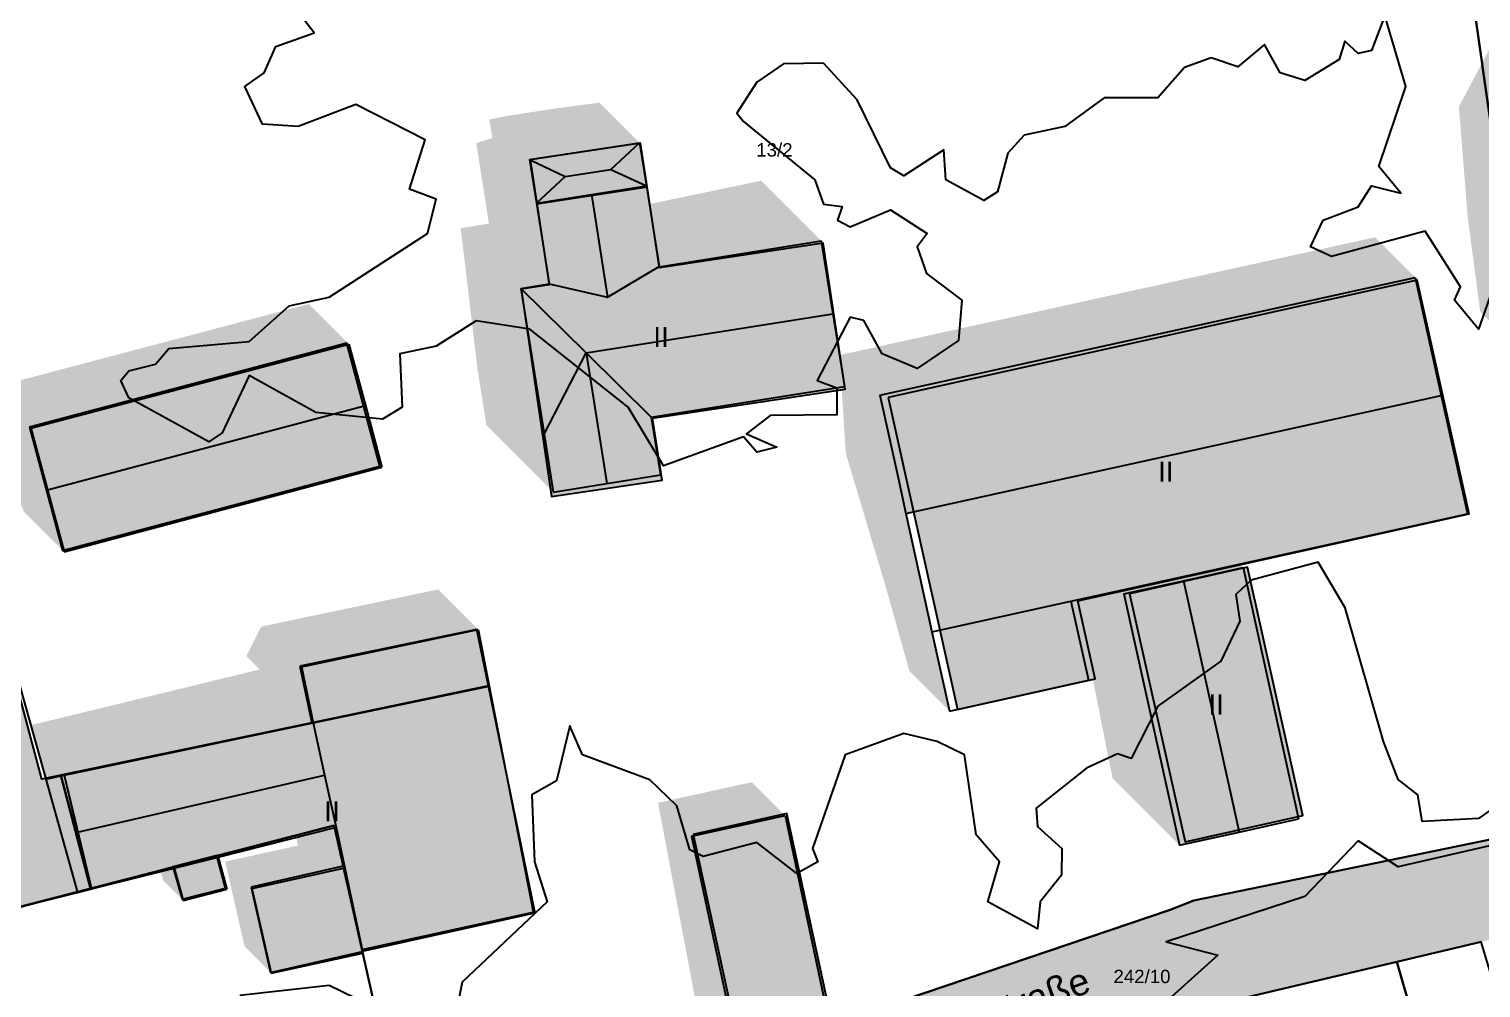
# Model space of a CAD drawing. Header units: millimetres. Extents: x 238 to 3518, y -74 to 2735.
# Drawn here: x 1818 to 1926.7, y 1583.8 to 1655.5 of the extents above; entities that cross this region are included whole.
import ezdxf
from ezdxf.enums import TextEntityAlignment as Align

# ---------------------------------------------------------------- set-up
doc = ezdxf.new("R2010")
doc.units = ezdxf.units.MM
for name, color, linetype in [('LP_Flurstueck_bez', 7, 'Continuous'), ('LP_Flurstuecke', 8, 'Continuous'), ('LP_Gebaeude_Dachaufsicht', 9, 'Continuous'), ('LP_Gebaeude_Dachschatten', 253, 'Continuous'), ('LP_Gebaeude_F', 254, 'Continuous'), ('LP_Gebaeude_Geschosszahl', 7, 'Continuous'), ('LP_Gebaeude_Schatten', 7, 'Continuous'), ('LP_Gebaeude_U', 7, 'Continuous'), ('LP_Topographie_Hoehenlinien', 8, 'Continuous'), ('LP_Verkehr_Strassen', 9, 'Continuous'), ('LP_Verkehr_Strassennamen', 7, 'Continuous')]:
    doc.layers.add(name, color=color, linetype=linetype)
doc.styles.get("Standard").update_dxf_attribs({"font": 'arial.ttf'})

msp = doc.modelspace()

# ---------------------------------------------------------------- hatches: boundary and pattern name
at = {"layer": 'LP_Gebaeude_Dachschatten'}
for points in [[(1863.72, 1647), (1855.48, 1645.74), (1858.15, 1644.48), (1861.56, 1645.01)], [(1855.48, 1645.74), (1856, 1642.47), (1858.15, 1644.48)], [(1861.33, 1635.45), (1860.12, 1643.12), (1856, 1642.47), (1856.95, 1636.45), (1856.95, 1636.44)], [(1877.32, 1639.66), (1865.19, 1637.73), (1865.19, 1637.74), (1861.33, 1635.46), (1856.95, 1636.44), (1856.95, 1636.45), (1854.84, 1636.11), (1859.72, 1631.29), (1878.19, 1634.21)], [(1859.72, 1631.29), (1854.84, 1636.11), (1856.58, 1625.19)], [(1923.7, 1628.09), (1921.75, 1636.93), (1881.7, 1628.12), (1882.99, 1622.28), (1883.65, 1619.27)], [(1841.98, 1631.94), (1818.18, 1625.65), (1819.42, 1621.03), (1843.21, 1627.34)], [(1859.72, 1631.29), (1856.58, 1625.19), (1857.26, 1620.87), (1861.28, 1621.51)], [(1899.96, 1613.25), (1904.11, 1594.45), (1908.57, 1595.44), (1904.42, 1614.24)], [(1852.48, 1606.36), (1851.65, 1610.59), (1838.42, 1607.81), (1839.3, 1603.6)], [(1840.16, 1599.69), (1839.3, 1603.6), (1820.66, 1599.69), (1821.68, 1595.44)]]:
    msp.add_hatch(color=253, dxfattribs=at).paths.add_polyline_path(points)
at = {"layer": 'LP_Gebaeude_F'}
for points in [[(1855.53, 1645.71), (1856.03, 1642.44), (1864.3, 1643.7), (1863.8, 1646.97)], [(1854.86, 1636.06), (1857.12, 1620.55), (1865.4, 1621.75), (1864.7, 1626.4), (1879.11, 1628.58), (1877.46, 1639.5), (1865.22, 1637.64), (1864.3, 1643.7), (1856.03, 1642.44), (1856.95, 1636.36)], [(1882.33, 1627.95), (1883.6, 1622.2), (1887.52, 1604.6), (1897.8, 1606.89), (1896.5, 1612.73), (1900.31, 1613.58), (1925.78, 1619.25), (1921.89, 1636.72)], [(1818.07, 1625.73), (1820.54, 1616.49), (1844.28, 1622.82), (1841.82, 1632)], [(1799.54, 1622.94), (1808.88, 1587.61), (1822.63, 1591.23), (1820.41, 1599.7), (1819, 1599.4), (1811.85, 1626.21)], [(1900.37, 1613.27), (1904.53, 1594.71), (1913.35, 1596.68), (1909.2, 1615.25)], [(1838.31, 1607.84), (1839.19, 1603.62), (1852.41, 1606.38), (1851.55, 1610.58)], [(1820.41, 1599.7), (1822.63, 1591.23), (1828.8, 1592.84), (1832.09, 1593.69), (1840.87, 1595.93), (1840.95, 1595.95), (1842.96, 1586.66), (1855.88, 1589.47), (1852.41, 1606.38), (1839.19, 1603.62)], [(1867.73, 1595.25), (1871.16, 1579.51), (1878.13, 1581.11), (1874.75, 1596.82)], [(1828.8, 1592.84), (1829.51, 1590.41), (1832.73, 1591.24), (1832.09, 1593.69)], [(1834.66, 1591.32), (1836.12, 1584.94), (1843, 1586.51), (1842.96, 1586.66), (1841.54, 1592.9)]]:
    msp.add_hatch(color=254, dxfattribs=at).paths.add_polyline_path(points)
at = {"layer": 'LP_Gebaeude_Schatten'}
for points in [[(1927.93, 1655.18), (1939.34, 1652.17), (1942.34, 1649.17), (1934.93, 1648.18), (1927.52, 1647.19), (1928.68, 1638.46), (1929.62, 1631.37), (1926.62, 1634.37), (1925.68, 1641.46), (1925.02, 1649.69), (1927.93, 1655.18)], [(1851.58, 1630.19), (1850.34, 1640.61), (1852.45, 1640.95), (1851.5, 1646.97), (1852.7, 1647.35), (1852.48, 1648.74), (1853.65, 1648.98), (1857.06, 1649.51), (1860.72, 1650), (1863.72, 1647), (1855.48, 1645.74), (1856, 1642.47), (1856.95, 1636.45), (1854.84, 1636.11), (1856.58, 1625.19), (1857.26, 1620.87), (1852.26, 1625.87), (1851.58, 1630.19)], [(1856, 1642.47), (1864.23, 1643.77), (1860.12, 1643.12), (1856, 1642.47)], [(1872.82, 1644.16), (1872.82, 1644.16), (1877.32, 1639.66), (1865.19, 1637.73), (1865.19, 1637.74), (1864.45, 1642.41), (1872.82, 1644.16), (1872.82, 1644.16)], [(1918.75, 1639.93), (1921.75, 1636.93), (1881.7, 1628.12), (1882.99, 1622.28), (1883.65, 1619.27), (1885.6, 1610.42), (1886.91, 1604.49), (1883.91, 1607.49), (1882.1, 1613.92), (1879.15, 1623.77), (1878.99, 1626.28), (1878.84, 1628.73), (1879.05, 1628.77), (1878.71, 1630.93), (1878.7, 1631.12), (1918.75, 1639.93)], [(1815.42, 1625.03), (1815.18, 1628.65), (1838.98, 1634.94), (1841.98, 1631.94), (1818.18, 1625.65), (1820.66, 1616.4), (1817.66, 1619.4), (1815.42, 1625.03)], [(1899.96, 1613.25), (1904.11, 1594.45), (1899.11, 1599.45), (1896.45, 1612.81), (1899.89, 1613.57), (1908.61, 1615.48), (1908.87, 1615.23), (1899.96, 1613.25)], [(1835.42, 1610.81), (1848.65, 1613.59), (1851.65, 1610.59), (1838.42, 1607.81), (1839.3, 1603.6), (1820.66, 1599.69), (1819.29, 1599.4), (1818.16, 1603.43), (1835.3, 1607.6), (1834.3, 1608.6), (1835.42, 1610.81)], [(1821.68, 1595.44), (1822.71, 1591.19), (1820.66, 1599.69), (1821.68, 1595.44)], [(1865.1, 1597.63), (1872.12, 1599.17), (1874.62, 1596.67), (1867.6, 1595.13), (1870.99, 1579.39), (1867.99, 1582.39), (1865.1, 1597.63)], [(1832.72, 1593.23), (1838.16, 1594.43), (1838.13, 1594.56), (1838.03, 1595.04), (1840.95, 1595.77), (1841.02, 1595.78), (1842.98, 1586.54), (1841.56, 1592.74), (1834.72, 1591.23), (1836.17, 1584.88), (1834.17, 1586.88), (1832.72, 1593.23)], [(1827.9, 1592.48), (1828.9, 1592.73), (1829.58, 1590.33), (1828.08, 1591.83), (1827.9, 1592.48)], [(1895.6, 1585.65), (1902.37, 1586.41), (1907.37, 1581.41), (1901.6, 1579.65), (1894.52, 1577.48), (1899.27, 1560.53), (1896.06, 1563.73), (1896.14, 1563.76), (1894.43, 1568.77), (1892.72, 1573.79), (1881.61, 1570.17), (1882.64, 1567.08), (1878.87, 1565.89), (1881.02, 1558.91), (1881.81, 1559.11), (1882.96, 1555.21), (1880.96, 1557.21), (1880.23, 1559.7), (1878.52, 1561.41), (1876.37, 1568.39), (1877.57, 1569.81), (1875.8, 1572.68), (1876.64, 1573.08), (1877.61, 1574.17), (1888.72, 1577.79), (1891.66, 1574.85), (1889.52, 1582.48), (1895.6, 1585.65)]]:
    msp.add_hatch(color=7, dxfattribs=at).paths.add_polyline_path(points)
at = {"layer": 'LP_Verkehr_Strassen'}
msp.add_hatch(color=9, dxfattribs=at).paths.add_polyline_path([(1609.11, 1553.88), (1628.76, 1550.31), (1665.88, 1543.56), (1685.96, 1541.66), (1724.32, 1538.11), (1755.14, 1534.34), (1758.15, 1534.11), (1765.53, 1533.55), (1785.7, 1532.82), (1806.06, 1532.61), (1810.79, 1530.14), (1812.42, 1527.29), (1818.02, 1503.43), (1821.26, 1505.19), (1825.87, 1508.05), (1835.96, 1507.86), (1835.88, 1512.09), (1835.74, 1518.85), (1835.39, 1528.42), (1835.83, 1543.96), (1840.98, 1546.68), (1850.61, 1557.72), (1855.92, 1562.18), (1862.39, 1565.5), (1874.13, 1571.54), (1893.69, 1578.3), (1894.23, 1578.47), (1909.17, 1583.09), (1920.39, 1585.74), (1926.68, 1587.23), (1946.69, 1591.74), (1966.45, 1596.19), (1978.05, 1598.92), (1979.84, 1599.34), (1988.92, 1601.57), (1998.7, 1603.73), (2002.23, 1604.49), (2020.15, 1608.36), (2038.67, 1612.37), (2060.99, 1617.18), (2071.81, 1618.28), (2083.87, 1620.42), (2088.88, 1620.02), (2104.29, 1618.77), (2130.51, 1616.65), (2139.07, 1615.96), (2174.74, 1610.85), (2199.43, 1607.25), (2201.85, 1606.9), (2206.91, 1606.16), (2226.72, 1603.28), (2247.86, 1600.33), (2269, 1597.34), (2271.48, 1596.91), (2307.37, 1592.02), (2341.79, 1587.34), (2362.82, 1587.02), (2404.54, 1586.39), (2466.34, 1570.98), (2581.2, 1557.61), (2583.12, 1557.02), (2584.44, 1556.05), (2585.01, 1554.67), (2594.07, 1560.8), (2573.39, 1563.3), (2565.05, 1564.26), (2556.47, 1565.25), (2553, 1565.65), (2522.27, 1569.28), (2498.87, 1572.05), (2476.72, 1575.06), (2466.31, 1577.36), (2458.22, 1579.5), (2433.87, 1585.97), (2404.77, 1593.69), (2387.72, 1593.9), (2382.57, 1593.95), (2372.74, 1594.05), (2367.76, 1594.1), (2362.76, 1594.16), (2339.62, 1594.41), (2320.35, 1597.06), (2286.61, 1601.71), (2271.84, 1603.69), (2251.99, 1606.47), (2220.01, 1610.84), (2198.93, 1613.74), (2193.92, 1614.39), (2152.77, 1619.81), (2129.47, 1622.89), (2099.32, 1627.34), (2071.45, 1623.47), (2063.48, 1622.36), (2037.99, 1617.57), (2013.25, 1612.81), (1997.89, 1609.85), (1986.96, 1607.53), (1984.68, 1606.1), (1974.51, 1604.18), (1973.28, 1603.95), (1962.21, 1602), (1948.59, 1599.21), (1934.4, 1596.33), (1905.2, 1590.33), (1903.43, 1589.63), (1877.51, 1580.85), (1870.23, 1578.12), (1862.9, 1576.03), (1847.52, 1566.2), (1841.81, 1559.13), (1829.44, 1551.51), (1817.11, 1543.42), (1812.27, 1541.85), (1805.65, 1540.85), (1796.74, 1541.36), (1787.97, 1539.2), (1763.63, 1540.11), (1754.78, 1540.44), (1746.13, 1541.25), (1736.13, 1542.33), (1728.03, 1543.2), (1727.52, 1543.28), (1718.55, 1544.76), (1713.52, 1545.59), (1712.87, 1545.57), (1688.42, 1548.15), (1654.75, 1551.69), (1643.37, 1553.38), (1634.78, 1554.65), (1628, 1558.67), (1626.74, 1560.58), (1625.46, 1567.02), (1626.48, 1571.86), (1621.77, 1566.99), (1614.65, 1559.61)])

# ---------------------------------------------------------------- linework, layer by layer
at = {"layer": 'LP_Flurstuecke', "color": 8}
for points in [[(1921.82, 1687.69), (1921.96, 1686.7), (1928.84, 1638.36), (1929.85, 1631.27), (1929.97, 1630.29), (1964.74, 1635.04), (1966.42, 1691.68), (1966.5, 1697.66), (1965.96, 1698.57), (1940.21, 1692.28)], [(1790.89, 1655.02), (1798.56, 1624.89), (1799.52, 1621.12), (1808.07, 1587.45), (1840.87, 1595.93), (1847.52, 1566.2), (1862.9, 1576.03), (1870.23, 1578.12), (1877.51, 1580.85), (1903.43, 1589.63), (1905.2, 1590.33), (1934.4, 1596.33), (1932, 1613.72), (1931.18, 1620.44), (1929.97, 1630.29), (1929.85, 1631.27), (1928.84, 1638.36), (1921.96, 1686.7), (1921.82, 1687.69)], [(1808.07, 1587.45), (1809.85, 1578.75), (1817.11, 1543.42), (1829.44, 1551.51), (1841.81, 1559.13), (1847.52, 1566.2), (1840.87, 1595.93)], [(1916.57, 1556.7), (1927.72, 1522.25), (1928.75, 1519.07), (1937.45, 1521.25), (1942.76, 1523.14), (1948.36, 1526.58), (1949.7, 1527.98), (1939.81, 1567), (1932.07, 1569.27), (1926.68, 1587.23), (1920.39, 1585.74), (1926.45, 1564.71)], [(1893.69, 1578.3), (1902.01, 1550.85), (1902.45, 1551.03), (1916.57, 1556.7), (1926.45, 1564.71), (1920.39, 1585.74), (1909.17, 1583.09), (1894.23, 1578.47)]]:
    msp.add_lwpolyline(points, close=True, dxfattribs=at)
for points in [[(1934.4, 1596.33), (1905.2, 1590.33), (1903.43, 1589.63), (1877.51, 1580.85), (1870.23, 1578.12), (1862.9, 1576.03), (1847.52, 1566.2), (1841.81, 1559.13), (1829.44, 1551.51), (1817.11, 1543.42), (1812.27, 1541.85), (1805.65, 1540.85), (1796.74, 1541.36), (1787.97, 1539.2), (1763.63, 1540.11), (1754.78, 1540.44), (1746.13, 1541.25), (1736.13, 1542.33), (1728.03, 1543.2), (1727.52, 1543.28), (1718.55, 1544.76), (1713.52, 1545.59), (1712.87, 1545.57), (1688.42, 1548.15)], [(1818.02, 1503.43), (1821.26, 1505.19), (1825.87, 1508.05), (1835.96, 1507.86), (1835.88, 1512.09), (1835.74, 1518.85), (1835.39, 1528.42), (1835.83, 1543.96), (1840.98, 1546.68), (1850.61, 1557.72), (1855.92, 1562.18), (1862.39, 1565.5), (1874.13, 1571.54), (1893.69, 1578.3), (1894.23, 1578.47), (1909.17, 1583.09), (1920.39, 1585.74), (1926.68, 1587.23)]]:
    msp.add_lwpolyline(points, dxfattribs=at)
at = {"layer": 'LP_Gebaeude_Dachaufsicht', "color": 9}
for p, q in [((1855.48, 1645.74, 79.39), (1863.72, 1647, 79.39)), ((1861.56, 1645.01, 81.27), (1863.72, 1647, 79.39)), ((1863.72, 1647, 79.39), (1864.23, 1643.77, 79.39)), ((1855.48, 1645.74, 79.39), (1858.15, 1644.48, 81.27)), ((1855.48, 1645.74, 79.39), (1856, 1642.47, 79.39)), ((1858.15, 1644.48, 81.27), (1861.56, 1645.01, 81.27)), ((1861.56, 1645.01, 81.27), (1864.23, 1643.77, 79.39)), ((1856, 1642.47, 79.39), (1858.15, 1644.48, 81.27)), ((1856, 1642.47, 79.39), (1864.23, 1643.77, 79.39)), ((1860.12, 1643.12, 82.42), (1864.23, 1643.77, 81.68)), ((1864.23, 1643.77, 81.68), (1865.19, 1637.74, 81.68)), ((1856, 1642.47, 81.68), (1860.12, 1643.12, 82.42)), ((1860.12, 1643.12, 82.42), (1861.33, 1635.45, 82.42)), ((1856, 1642.47, 81.68), (1856.95, 1636.45, 81.68)), ((1865.19, 1637.73, 81.68), (1877.32, 1639.66, 81.68)), ((1877.32, 1639.66, 81.68), (1878.19, 1634.21, 84.16)), ((1861.33, 1635.46, 82.42), (1865.19, 1637.74, 81.68)), ((1861.33, 1635.45, 82.42), (1865.19, 1637.74, 81.68)), ((1865.19, 1637.74, 81.68), (1865.19, 1637.73, 81.68)), ((1854.84, 1636.11, 81.68), (1856.95, 1636.45, 81.67)), ((1854.84, 1636.11, 81.68), (1859.72, 1631.29, 84.17)), ((1854.84, 1636.11, 81.68), (1856.58, 1625.19, 81.68)), ((1854.84, 1636.11, 81.68), (1859.72, 1631.29, 84.17)), ((1856.95, 1636.44, 81.68), (1856.95, 1636.45, 81.67)), ((1856.95, 1636.44, 81.68), (1861.33, 1635.45, 82.42)), ((1856.95, 1636.44, 81.68), (1861.33, 1635.46, 82.42)), ((1881.7, 1628.12, 79.43), (1921.75, 1636.93, 79.43)), ((1921.75, 1636.93, 79.43), (1923.7, 1628.09, 81.36)), ((1859.72, 1631.29, 84.17), (1878.19, 1634.21, 84.16)), ((1859.72, 1631.29, 84.17), (1878.19, 1634.21, 84.16)), ((1878.19, 1634.21, 84.16), (1879.05, 1628.77, 81.68)), ((1818.18, 1625.65, 79.07), (1841.98, 1631.94, 79.07)), ((1841.98, 1631.94, 79.07), (1843.21, 1627.34, 80.3)), ((1856.58, 1625.19, 81.68), (1859.72, 1631.29, 84.17)), ((1859.72, 1631.29, 84.17), (1864.6, 1626.47, 81.68)), ((1859.72, 1631.29, 84.17), (1861.28, 1621.51, 84.17)), ((1864.6, 1626.47, 81.68), (1879.05, 1628.77, 81.68)), ((1819.42, 1621.03, 80.3), (1843.21, 1627.34, 80.3)), ((1843.21, 1627.34, 80.3), (1844.44, 1622.74, 79.07)), ((1881.7, 1628.12, 79.43), (1882.99, 1622.28, 80.7)), ((1883.65, 1619.27, 81.36), (1923.7, 1628.09, 81.36)), ((1923.7, 1628.09, 81.36), (1925.66, 1619.24, 79.43)), ((1864.6, 1626.47, 81.68), (1865.29, 1622.15, 81.68)), ((1811.78, 1626.2, 79.98), (1819.29, 1599.4, 79.98)), ((1818.18, 1625.65, 79.07), (1819.42, 1621.03, 80.3)), ((1856.58, 1625.19, 81.68), (1857.26, 1620.87, 81.68)), ((1820.66, 1616.4, 79.07), (1844.44, 1622.74, 79.07)), ((1861.28, 1621.51, 84.17), (1865.29, 1622.15, 81.68)), ((1882.99, 1622.28, 80.7), (1883.65, 1619.27, 81.36)), ((1819.42, 1621.03, 80.3), (1820.66, 1616.4, 79.07)), ((1857.26, 1620.87, 81.68), (1861.28, 1621.51, 84.17)), ((1883.65, 1619.27, 81.36), (1885.6, 1610.42, 79.43)), ((1899.89, 1613.57, 79.43), (1925.66, 1619.24, 79.43)), ((1904.42, 1614.24, 84.63), (1908.87, 1615.23, 80.76)), ((1908.87, 1615.23, 80.76), (1913.03, 1596.43, 80.76)), ((1896, 1612.71, 79.43), (1899.89, 1613.57, 79.43)), ((1899.96, 1613.25, 80.76), (1904.42, 1614.24, 84.63)), ((1899.96, 1613.25, 80.76), (1904.11, 1594.45, 80.76)), ((1904.42, 1614.24, 84.63), (1908.57, 1595.44, 84.63)), ((1885.6, 1610.42, 79.43), (1896, 1612.71, 79.43)), ((1885.6, 1610.42, 79.5), (1896, 1612.71, 79.5)), ((1896, 1612.71, 79.5), (1897.32, 1606.79, 78.18)), ((1838.42, 1607.81, 78.64), (1851.65, 1610.59, 78.63)), ((1851.65, 1610.59, 78.63), (1852.48, 1606.36, 81.08)), ((1885.6, 1610.42, 79.5), (1886.91, 1604.49, 78.18)), ((1838.42, 1607.81, 78.64), (1839.3, 1603.6, 81.08)), ((1886.91, 1604.49, 78.18), (1897.32, 1606.79, 78.18)), ((1839.3, 1603.6, 81.08), (1852.48, 1606.36, 81.08)), ((1839.3, 1603.6, 79.47), (1852.48, 1606.36, 79.47)), ((1852.48, 1606.36, 79.47), (1855.79, 1589.37, 79.47)), ((1820.66, 1599.69, 79.74), (1839.3, 1603.6, 79.74)), ((1839.3, 1603.6, 79.47), (1840.16, 1599.69, 79.47)), ((1839.3, 1603.6, 79.74), (1840.16, 1599.69, 83.06)), ((1819.29, 1599.4, 79.98), (1820.66, 1599.69, 79.98)), ((1819.29, 1599.4, 79.98), (1821.66, 1590.93, 79.98)), ((1820.66, 1599.69, 79.74), (1821.68, 1595.44, 83.06)), ((1820.66, 1599.69, 79.98), (1822.71, 1591.19, 79.98)), ((1821.68, 1595.44, 83.06), (1840.16, 1599.69, 83.06)), ((1840.16, 1599.69, 79.47), (1841.02, 1595.78, 79.47)), ((1840.16, 1599.69, 83.06), (1841.02, 1595.78, 79.74)), ((1867.6, 1595.13, 77.59), (1874.62, 1596.67, 77.59)), ((1874.62, 1596.67, 77.59), (1877.95, 1580.97, 77.59)), ((1908.57, 1595.44, 84.63), (1913.03, 1596.43, 80.76)), ((1821.68, 1595.44, 83.06), (1822.71, 1591.19, 79.74)), ((1832.18, 1593.57, 79.74), (1840.95, 1595.77, 79.74)), ((1840.95, 1595.77, 79.74), (1841.02, 1595.78, 79.74)), ((1841.02, 1595.78, 79.47), (1842.98, 1586.54, 79.47)), ((1867.6, 1595.13, 77.59), (1870.99, 1579.39, 77.59)), ((1904.11, 1594.45, 80.76), (1908.57, 1595.44, 84.63)), ((1822.71, 1591.19, 79.74), (1828.9, 1592.73, 79.73)), ((1828.9, 1592.73, 76.41), (1832.18, 1593.57, 76.41)), ((1828.9, 1592.73, 79.73), (1832.18, 1593.57, 79.74)), ((1828.9, 1592.73, 76.41), (1829.58, 1590.33, 76.41)), ((1832.18, 1593.57, 76.41), (1832.83, 1591.16, 76.41)), ((1834.72, 1591.23, 76.7), (1841.56, 1592.74, 76.7)), ((1841.56, 1592.74, 76.7), (1842.98, 1586.54, 76.7)), ((1815.22, 1589.32, 84.75), (1821.66, 1590.93, 79.98)), ((1821.66, 1590.93, 79.98), (1822.71, 1591.19, 79.98)), ((1829.58, 1590.33, 76.41), (1832.83, 1591.16, 76.41)), ((1834.72, 1591.23, 76.7), (1836.17, 1584.88, 76.7)), ((1842.98, 1586.54, 79.47), (1855.79, 1589.37, 79.47)), ((1836.17, 1584.88, 76.7), (1843.01, 1586.39, 76.7)), ((1842.98, 1586.54, 76.7), (1843.01, 1586.39, 76.7))]:
    msp.add_line(p, q, dxfattribs=at)
at = {"layer": 'LP_Gebaeude_U', "color": 7}
for points in [[(1855.53, 1645.71), (1856.03, 1642.44), (1864.3, 1643.7), (1863.8, 1646.97)], [(1854.86, 1636.06), (1857.12, 1620.55), (1865.4, 1621.75), (1864.7, 1626.4), (1879.11, 1628.58), (1877.46, 1639.5), (1865.22, 1637.64), (1864.3, 1643.7), (1856.03, 1642.44), (1856.95, 1636.36)], [(1882.33, 1627.95), (1883.6, 1622.2), (1887.52, 1604.6), (1897.8, 1606.89), (1896.5, 1612.73), (1900.31, 1613.58), (1925.78, 1619.25), (1921.89, 1636.72)], [(1818.07, 1625.73), (1820.54, 1616.49), (1844.28, 1622.82), (1841.82, 1632)], [(1799.54, 1622.94), (1808.88, 1587.61), (1822.63, 1591.23), (1820.41, 1599.7), (1819, 1599.4), (1811.85, 1626.21)], [(1900.37, 1613.27), (1904.53, 1594.71), (1913.35, 1596.68), (1909.2, 1615.25)], [(1838.31, 1607.84), (1839.19, 1603.62), (1852.41, 1606.38), (1851.55, 1610.58)], [(1820.41, 1599.7), (1822.63, 1591.23), (1828.8, 1592.84), (1832.09, 1593.69), (1840.87, 1595.93), (1840.95, 1595.95), (1842.96, 1586.66), (1855.88, 1589.47), (1852.41, 1606.38), (1839.19, 1603.62)], [(1867.73, 1595.25), (1871.16, 1579.51), (1878.13, 1581.11), (1874.75, 1596.82)], [(1828.8, 1592.84), (1829.51, 1590.41), (1832.73, 1591.24), (1832.09, 1593.69)], [(1834.66, 1591.32), (1836.12, 1584.94), (1843, 1586.51), (1842.96, 1586.66), (1841.54, 1592.9)]]:
    msp.add_lwpolyline(points, close=True, dxfattribs=at)
at = {"layer": 'LP_Topographie_Hoehenlinien', "color": 8}
for points in [[(1927.49, 1635.89), (1926.49, 1633.05), (1924.69, 1635.22), (1925.15, 1636.22), (1922.49, 1640.39), (1915.49, 1638.48), (1913.92, 1639.22), (1914.86, 1641.22), (1917.49, 1642.21), (1918.49, 1643.79), (1920.69, 1643.22), (1919.04, 1645.22), (1921.04, 1651.22), (1919.49, 1656.53), (1918.49, 1653.9), (1917.49, 1653.68), (1916.49, 1654.59), (1916.07, 1653.22), (1913.49, 1651.66), (1911.65, 1652.22), (1910.49, 1654.34), (1908.49, 1652.67), (1906.49, 1653.34), (1904.49, 1652.63), (1902.49, 1650.37), (1898.49, 1650.36), (1895.53, 1648.22), (1892.49, 1647.56), (1891.27, 1646.22), (1890.49, 1643.32), (1889.49, 1642.69), (1886.64, 1644.22), (1886.49, 1646.47), (1883.49, 1644.52), (1882.49, 1645.13), (1880.01, 1650.22), (1877.49, 1652.95), (1874.49, 1652.9), (1872.49, 1651.54), (1871.01, 1649.22), (1871.49, 1648.58), (1876.84, 1644.22), (1877.49, 1642.41), (1878.87, 1642.22), (1878.52, 1641.22), (1879.49, 1640.71), (1882.49, 1641.97), (1885.25, 1640.22), (1884.48, 1639.22), (1885.18, 1637.22), (1887.84, 1635.22), (1887.59, 1632.22), (1884.49, 1630.12), (1881.86, 1631.22), (1880.49, 1633.7), (1879.49, 1633.95), (1877, 1629.22), (1878.49, 1628.66), (1878.49, 1626.64), (1873.49, 1626.6), (1871.73, 1625.22), (1873.99, 1624.22), (1872.49, 1623.86), (1871.49, 1625.01), (1865.5, 1622.83), (1862.88, 1627.22), (1855.5, 1633.05), (1851.5, 1633.69), (1848.5, 1631.78), (1845.79, 1631.22), (1845.95, 1627.22), (1844.5, 1626.32), (1839.5, 1626.83), (1834.5, 1629.58), (1832.5, 1625.3), (1831.5, 1624.64), (1825.5, 1627.92), (1824.92, 1629.22), (1825.5, 1629.94), (1827.5, 1630.44), (1828.5, 1631.62), (1834.5, 1632.13), (1837.5, 1634.81), (1840.5, 1635.44), (1847.85, 1640.22), (1848.5, 1642.79), (1846.5, 1643.53), (1847.67, 1647.22), (1842.5, 1649.86), (1838.17, 1648.22), (1835.5, 1648.4), (1834.19, 1651.22), (1835.64, 1652.22), (1836.5, 1654.21), (1839.38, 1655.22), (1838.5, 1656.34)], [(1927.59, 1597.22), (1926.49, 1596.46), (1922.28, 1596.22), (1921.94, 1598.22), (1920.49, 1599.37), (1919.37, 1602.22), (1916.52, 1612.22), (1914.49, 1615.64), (1909.49, 1614.27), (1908.33, 1613.22), (1908.62, 1611.22), (1907.2, 1608.22), (1902.49, 1604.85), (1900.49, 1600.95), (1899.49, 1601.29), (1897.15, 1600.22), (1893.4, 1597.22), (1893.49, 1595.86), (1895.32, 1594.22), (1895.28, 1592.22), (1893.7, 1590.22), (1893.49, 1588.19), (1889.79, 1590.22), (1890.64, 1593.22), (1888.9, 1595.22), (1888.03, 1601.22), (1885.99, 1602.22), (1883.49, 1602.81), (1879.1, 1601.22), (1876.66, 1594.22), (1877.07, 1593.22), (1875.49, 1592.34), (1872.49, 1594.65), (1868.49, 1593.61), (1867.49, 1594.12), (1866.5, 1597.41), (1864.5, 1599.34), (1859.46, 1601.22), (1858.5, 1603.39), (1857.5, 1599.27), (1855.66, 1598.22), (1855.86, 1593.22), (1856.82, 1590.22), (1850.44, 1584.22), (1849.65, 1580.22)], [(1933.49, 1595.83), (1920.49, 1592.85), (1917.49, 1594.79), (1913.49, 1590.63), (1903.12, 1587.22), (1906.99, 1586.22), (1903.49, 1583.1)], [(1842.5, 1582.98), (1840.5, 1583.96), (1833.81, 1583.22)]]:
    msp.add_lwpolyline(points, dxfattribs=at)

# ---------------------------------------------------------------- texts
at = {"layer": 'LP_Flurstueck_bez', "color": 7}
for s, p in [('13/2', (1873.81, 1646.47)), ('242/10', (1901.31, 1584.64))]:
    msp.add_text(s, height=1, dxfattribs=at).set_placement(p, align=Align.MIDDLE_CENTER)
at = {"layer": 'LP_Gebaeude_Geschosszahl', "color": 7}
for p in [(1865.33, 1632.46), (1903.09, 1622.4), (1906.86, 1604.98), (1840.71, 1596.99)]:
    msp.add_text('II', height=1.5, dxfattribs=at).set_placement(p, align=Align.MIDDLE_CENTER)
at = {"layer": 'LP_Verkehr_Strassennamen', "color": 7}
msp.add_text('Lange Straße', height=2, rotation=19.419, dxfattribs=at).set_placement((1889.3, 1581.64), align=Align.MIDDLE_CENTER)

doc.saveas('drawing.dxf')
